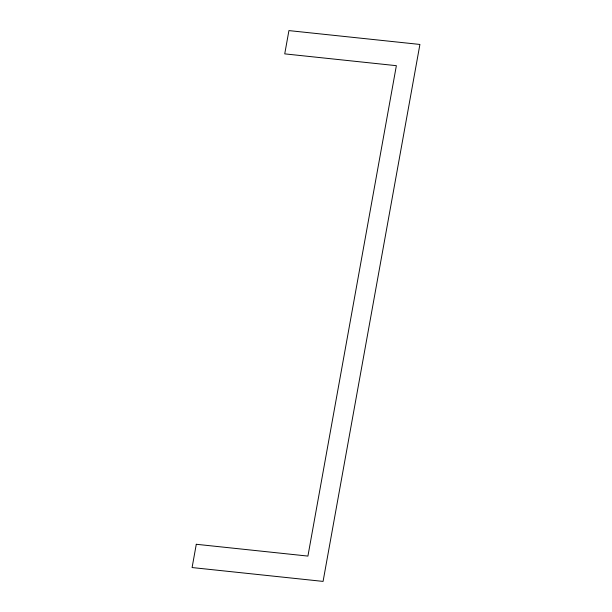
<?xml version="1.0" encoding="UTF-8"?>
<svg xmlns="http://www.w3.org/2000/svg" width="612" height="612" viewBox="0 0 612 612"><rect width="100%" height="100%" fill="white"/><g stroke="black" fill="none" stroke-linecap="round" stroke-linejoin="round"><path stroke-width="0.92" d="M196.284 544.282L192.091 567.553L323.075 581.4L419.909 44.447L288.925 30.6L284.733 53.871L396.369 65.675L307.92 556.086L196.284 544.282"/></g></svg>
